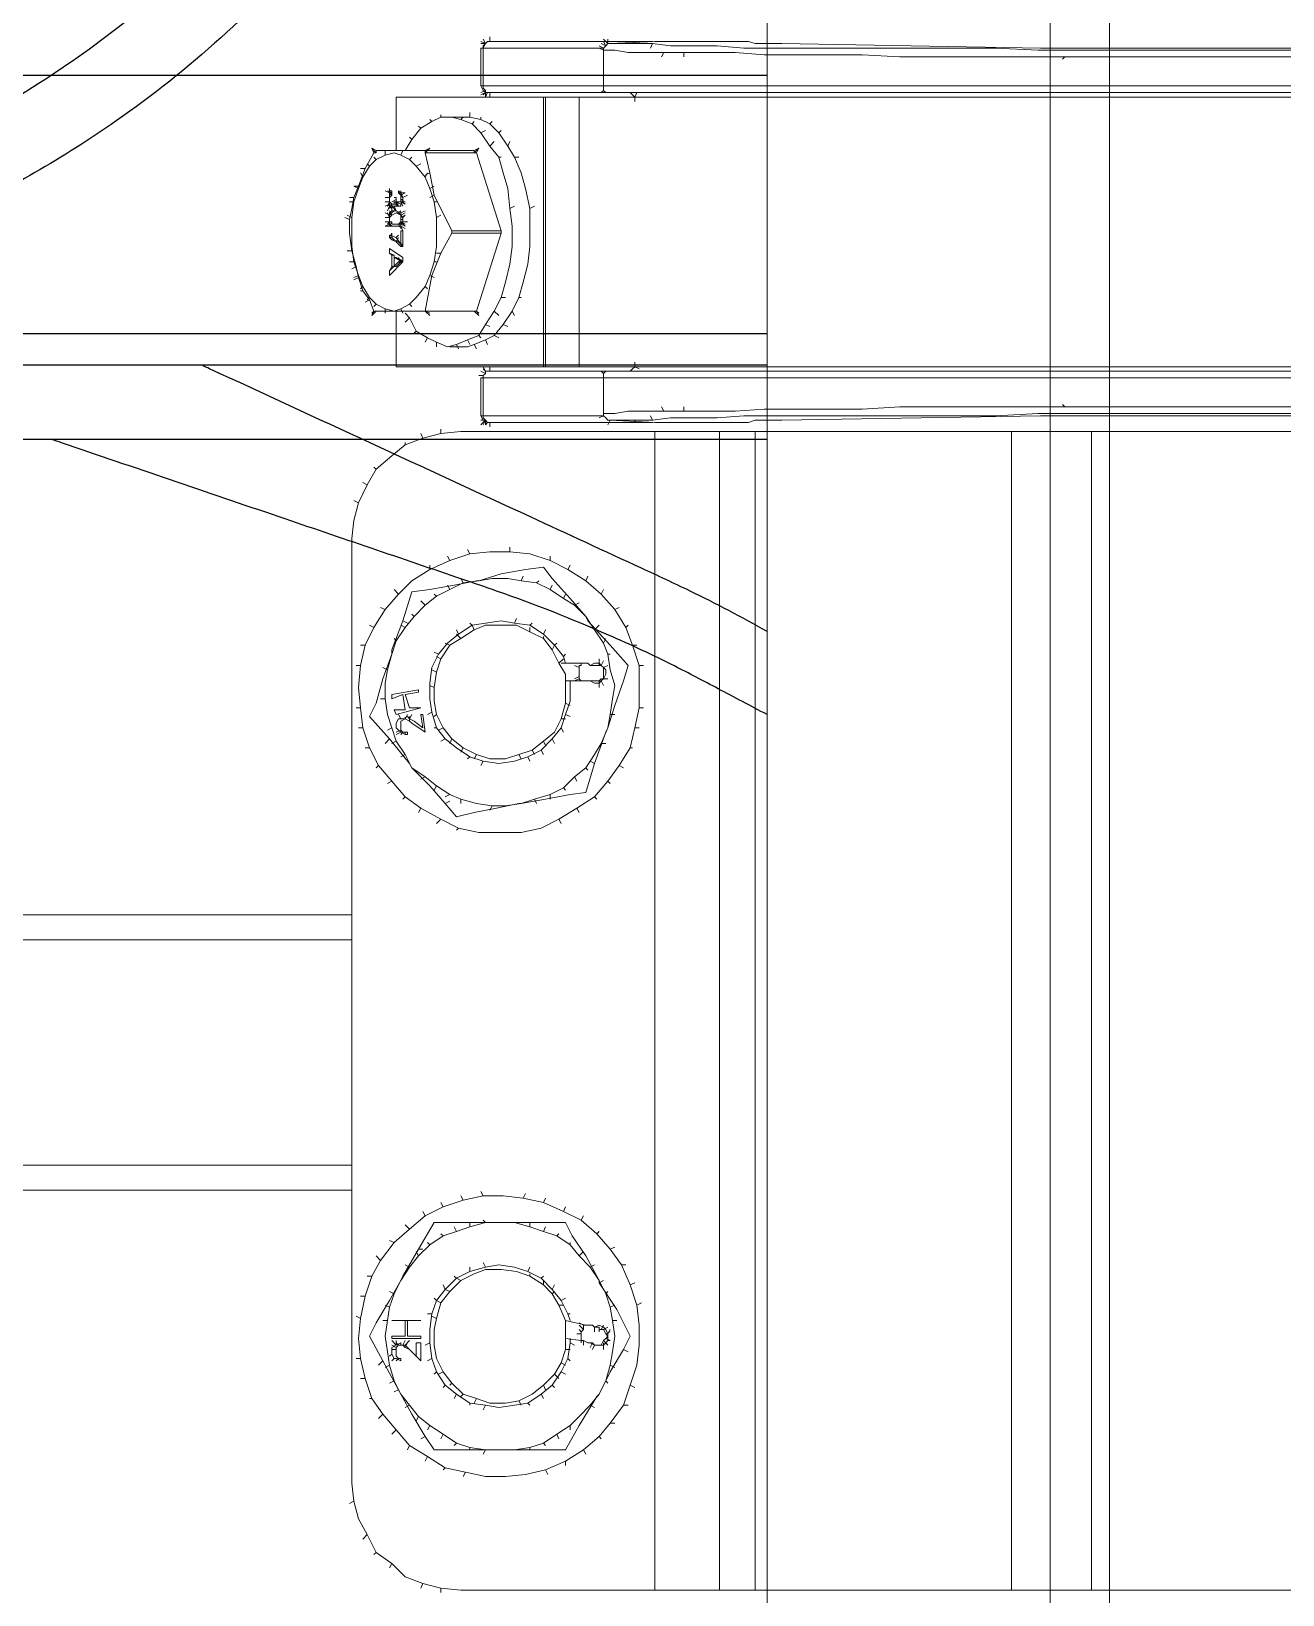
# Model space of a CAD drawing. Header units: feet. Extents: x 0 to 5170, y -254 to 1413.
# Drawn here: x 1844.47 to 1850.08, y 54.49 to 61.5 of the extents above; entities that cross this region are included whole.
import ezdxf
from ezdxf.lldxf.tags import DXFTag

# ---------------------------------------------------------------- set-up
doc = ezdxf.new("R2010")
doc.units = ezdxf.units.FT
doc.header["$MEASUREMENT"] = 0
for name, color, linetype in [('ATI CENTER SUPPORT', 7, 'Continuous'), ('DC FEEEDERS', 1, 'Continuous'), ('PV-AG-DC1', 142, 'DC1')]:
    doc.layers.add(name, color=color, linetype=linetype)
doc.styles.add('NEI-A', font='arial.ttf')
tags = doc.linetypes.add('DC1', pattern='A,0.176989,-0.035266,["DC1",NEI-A,S=0.1,R=0,X=0,Y=-0.05],-0.314734,0.176989', length=0.703978).pattern_tags.tags
tags[6] = DXFTag(74, 10)

msp = doc.modelspace()

# ---------------------------------------------------------------- linework, layer by layer
at = {"layer": 'ATI CENTER SUPPORT', "color": 8, "linetype": 'Continuous', "lineweight": 15}
for p, q in [((1849.03955, 108.06425), (1849.03955, 25.40257)), ((1849.30717, 108.06425), (1849.30717, 25.40257)), ((1847.77006, 68.59497), (1847.77006, 25.40257)), ((1847.25629, 61.45628), (1846.51629, 61.45628)), ((1846.50629, 61.23628), (1846.50629, 61.20628)), ((1846.50629, 61.22628), (1853.69629, 61.22628)), ((1846.01629, 60.96628), (1846.45629, 60.96628)), ((1846.11629, 60.77628), (1846.14629, 60.77628)), ((1846.12629, 60.73628), (1846.12629, 60.78628)), ((1846.12629, 60.68628), (1846.12629, 60.62628)), ((1846.08629, 60.64628), (1846.05629, 60.64628)), ((1846.12629, 60.62628), (1846.05629, 60.62628)), ((1846.08629, 60.63628), (1846.12629, 60.63628)), ((1846.09629, 60.49628), (1846.09629, 60.44628)), ((1846.10629, 60.44628), (1846.08629, 60.44628)), ((1847.03629, 59.77628), (1847.03629, 59.96628)), ((1847.01629, 58.58628), (1847.01629, 58.55628)), ((1845.90629, 57.5367), (1825.49583, 57.53658)), ((1845.90629, 57.42534), (1825.49583, 57.42522)), ((1845.90629, 56.41303), (1825.49583, 56.41291)), ((1845.90629, 56.30167), (1825.49583, 56.30155)), ((1846.08629, 55.56628), (1846.08629, 55.57628))]:
    msp.add_line(p, q, dxfattribs=at)
for points in [[(1846.48629, 61.45628), (1846.50629, 61.44628)], [(1846.49629, 61.46628), (1846.50629, 61.44628)], [(1846.51629, 61.45628), (1846.50629, 61.44628), (1846.49629, 61.42628)], [(1846.52629, 61.45628), (1846.52629, 61.47628)], [(1847.05629, 61.44628), (1847.03629, 61.46628)], [(1847.04629, 61.43628), (1847.03629, 61.45628)], [(1847.05629, 61.46628), (1847.05629, 61.44628)], [(1853.69629, 61.45628), (1852.51629, 61.45628), (1852.49629, 61.44628), (1852.36629, 61.44628), (1851.21629, 61.42628), (1848.99629, 61.42628), (1847.83629, 61.44628), (1847.71629, 61.44628), (1847.68629, 61.45628), (1847.26629, 61.45628), (1847.06629, 61.44628)], [(1847.17629, 61.44628), (1847.17629, 61.45628)], [(1846.50629, 61.44628), (1846.48629, 61.44628)], [(1847.04629, 61.43628), (1847.03629, 61.42628), (1846.48629, 61.42628), (1846.48629, 61.25628)], [(1846.50629, 61.44628), (1846.49629, 61.43628)], [(1846.49629, 61.43628), (1846.49629, 61.24628), (1846.50629, 61.23628)], [(1847.01629, 61.43628), (1847.03629, 61.42628)], [(1847.03629, 61.41628), (1847.01629, 61.42628)], [(1847.02629, 61.44628), (1847.04629, 61.43628)], [(1847.03629, 61.42628), (1847.03629, 61.23628), (1847.04629, 61.22628)], [(1847.03629, 61.41628), (1847.08629, 61.41628), (1847.14629, 61.40628), (1847.62629, 61.40628), (1847.75629, 61.39628), (1848.19629, 61.39628), (1848.36629, 61.38628), (1851.84629, 61.38628), (1852.00629, 61.39628), (1852.45629, 61.39628), (1852.58629, 61.40628), (1853.05629, 61.40628), (1853.12629, 61.41628), (1853.16629, 61.41628)], [(1853.15629, 61.44628), (1852.95629, 61.44628), (1852.87629, 61.43628), (1852.65629, 61.43628), (1852.53629, 61.42628), (1851.40629, 61.42628), (1851.21629, 61.41628), (1848.98629, 61.41628), (1848.79629, 61.42628), (1847.66629, 61.42628), (1847.54629, 61.43628), (1847.33629, 61.43628), (1847.25629, 61.44628), (1847.05629, 61.44628), (1847.04629, 61.43628)], [(1847.25629, 61.44628), (1847.24629, 61.42628)], [(1847.29629, 61.38628), (1847.30629, 61.40628)], [(1847.39629, 61.40628), (1847.39629, 61.38628)], [(1849.10629, 61.38628), (1849.09629, 61.37628)], [(1853.71629, 61.25628), (1846.48629, 61.25628), (1846.49629, 61.23628), (1846.50629, 61.22628)], [(1854.09629, 61.20628), (1846.10629, 61.20628), (1846.10629, 60.96628)], [(1846.48629, 61.22628), (1846.50629, 61.23628)], [(1846.50629, 61.22628), (1846.48629, 61.21628)], [(1846.50629, 61.22628), (1846.49629, 61.21628)], [(1846.51629, 61.22628), (1846.50629, 61.20628)], [(1846.52629, 61.22628), (1846.52629, 61.20628)], [(1846.76629, 61.20628), (1846.76629, 59.99628)], [(1846.77629, 59.99628), (1846.77629, 61.20628)], [(1846.92629, 61.20628), (1846.92629, 59.99628)], [(1847.03629, 61.23628), (1847.02629, 61.22628)], [(1847.15629, 61.22628), (1847.16629, 61.21628), (1847.17629, 61.20628), (1847.17629, 61.18628)], [(1847.17629, 61.20628), (1847.18629, 61.22628)], [(1846.35629, 61.11628), (1846.39629, 61.10628), (1846.44629, 61.08628), (1846.48629, 61.04628), (1846.52629, 60.98628), (1846.56629, 60.93628), (1846.58629, 60.86628), (1846.60629, 60.79628), (1846.61629, 60.70628), (1846.62629, 60.62628), (1846.62629, 60.53628), (1846.61629, 60.45628), (1846.59629, 60.37628), (1846.57629, 60.30628), (1846.54629, 60.24628), (1846.50629, 60.18628), (1846.47629, 60.13628), (1846.42629, 60.11628), (1846.37629, 60.09628), (1846.33629, 60.08628), (1846.28629, 60.10628), (1846.24629, 60.12628), (1846.19629, 60.15628), (1846.16629, 60.21628), (1846.14629, 60.23628)], [(1846.14629, 60.96628), (1846.17629, 61.01628), (1846.21629, 61.06628), (1846.26629, 61.09628), (1846.30629, 61.11628), (1846.43629, 61.11628)], [(1846.26629, 61.09628), (1846.25629, 61.10628)], [(1846.30629, 61.12628), (1846.30629, 61.11628)], [(1846.43629, 61.11628), (1846.48629, 61.10628), (1846.52629, 61.08628), (1846.56629, 61.04628), (1846.60629, 60.98628), (1846.63629, 60.93628), (1846.66629, 60.86628), (1846.68629, 60.79628), (1846.70629, 60.70628), (1846.70629, 60.53628), (1846.69629, 60.45628), (1846.67629, 60.37628), (1846.65629, 60.30628), (1846.62629, 60.24628), (1846.58629, 60.18628), (1846.54629, 60.13628), (1846.50629, 60.11628), (1846.45629, 60.09628), (1846.42629, 60.08628), (1846.34629, 60.08628)], [(1846.40629, 61.11628), (1846.39629, 61.10628)], [(1846.43629, 61.11628), (1846.43629, 61.13628)], [(1846.48629, 61.10628), (1846.48629, 61.11628)], [(1846.21629, 61.06628), (1846.20629, 61.07628)], [(1846.44629, 61.08628), (1846.45629, 61.09628)], [(1846.50629, 61.05628), (1846.48629, 61.04628)], [(1846.53629, 61.09628), (1846.52629, 61.08628)], [(1846.56629, 61.04628), (1846.57629, 61.05628)], [(1846.46629, 60.24628), (1846.00629, 60.24628), (1845.98629, 60.29628), (1845.95629, 60.33628), (1845.93629, 60.39628), (1845.92629, 60.44628), (1845.90629, 60.51628), (1845.89629, 60.59628), (1845.89629, 60.65628), (1845.90629, 60.70628), (1845.91629, 60.75628), (1845.93629, 60.80628), (1845.96629, 60.88628), (1846.00629, 60.95628), (1846.01629, 60.95628), (1846.01629, 60.96628)], [(1845.99629, 60.97628), (1846.00629, 60.95628)], [(1845.99629, 60.97628), (1846.01629, 60.95628)], [(1845.99629, 60.97628), (1846.01629, 60.96628)], [(1846.05629, 60.94628), (1846.05629, 60.96628)], [(1846.13629, 60.96628), (1846.12629, 60.94628)], [(1846.17629, 61.01628), (1846.16629, 61.02628)], [(1846.25629, 60.97628), (1846.23629, 60.96628)], [(1846.23629, 60.95628), (1846.25629, 60.97628)], [(1846.23629, 60.96628), (1846.23629, 60.95628), (1846.25629, 60.86628), (1846.27629, 60.76628), (1846.35629, 60.60628), (1846.57629, 60.60628), (1846.57629, 60.59628), (1846.35629, 60.59628), (1846.35629, 60.60628)], [(1846.47629, 60.97628), (1846.45629, 60.95628)], [(1846.47629, 60.97628), (1846.45629, 60.96628)], [(1846.45629, 60.95628), (1846.45629, 60.96628)], [(1846.46629, 60.95628), (1846.47629, 60.97628)], [(1846.52629, 60.98628), (1846.54629, 61.00628)], [(1846.60629, 60.98628), (1846.61629, 61.00628)], [(1845.98629, 60.89628), (1845.97629, 60.90628)], [(1846.00629, 60.93628), (1846.01629, 60.92628)], [(1846.16629, 60.92628), (1846.17629, 60.93628)], [(1846.19629, 60.89628), (1846.21629, 60.90628)], [(1846.23629, 60.95628), (1846.46629, 60.95628)], [(1846.57629, 60.60628), (1846.46629, 60.95628)], [(1846.57629, 60.93628), (1846.56629, 60.93628)], [(1846.65629, 60.93628), (1846.63629, 60.93628)], [(1845.96629, 60.88628), (1845.94629, 60.88628)], [(1845.95629, 60.84628), (1845.94629, 60.86628)], [(1846.24629, 60.86628), (1846.23629, 60.84628)], [(1846.23629, 60.85628), (1846.25629, 60.86628)], [(1845.91629, 60.75628), (1845.89629, 60.75628)], [(1845.91629, 60.80628), (1845.93629, 60.79628)], [(1845.91629, 60.80628), (1845.93629, 60.80628)], [(1846.07629, 60.77628), (1846.05629, 60.78628)], [(1846.05629, 60.75628), (1846.07629, 60.75628)], [(1846.08629, 60.77628), (1846.06629, 60.78628)], [(1846.07629, 60.79628), (1846.07629, 60.71628), (1846.08629, 60.70628)], [(1846.08629, 60.78628), (1846.08629, 60.76628), (1846.07629, 60.75628)], [(1846.07629, 60.78628), (1846.08629, 60.78628)], [(1846.07629, 60.78628), (1846.08629, 60.76628)], [(1846.07629, 60.76628), (1846.08629, 60.77628)], [(1846.10629, 60.75628), (1846.09629, 60.75628)], [(1846.10629, 60.71628), (1846.10629, 60.75628)], [(1846.12629, 60.77628), (1846.11629, 60.78628), (1846.11629, 60.77628)], [(1846.12629, 60.76628), (1846.11629, 60.77628)], [(1846.14629, 60.77628), (1846.12629, 60.76628)], [(1846.12629, 60.77628), (1846.13629, 60.75628), (1846.12629, 60.76628)], [(1846.13629, 60.75628), (1846.15629, 60.76628)], [(1846.13629, 60.73628), (1846.13629, 60.75628)], [(1846.27629, 60.80628), (1846.25629, 60.79628)], [(1846.27629, 60.76628), (1846.25629, 60.75628)], [(1845.91629, 60.73628), (1845.89629, 60.73628)], [(1846.07629, 60.73628), (1846.05629, 60.73628)], [(1846.07629, 60.72628), (1846.05629, 60.71628)], [(1846.07629, 60.67628), (1846.05629, 60.68628)], [(1846.06629, 60.71628), (1846.07629, 60.73628)], [(1846.08629, 60.72628), (1846.06629, 60.71628)], [(1846.07629, 60.71628), (1846.06629, 60.69628)], [(1846.07629, 60.66628), (1846.06629, 60.68628)], [(1846.07629, 60.73628), (1846.08629, 60.72628), (1846.10629, 60.72628)], [(1846.08629, 60.72628), (1846.07629, 60.70628)], [(1846.07629, 60.69628), (1846.08629, 60.67628)], [(1846.07629, 60.68628), (1846.08629, 60.69628), (1846.10629, 60.69628)], [(1846.07629, 60.68628), (1846.08629, 60.68628), (1846.09629, 60.69628)], [(1846.08629, 60.67628), (1846.07629, 60.68628)], [(1846.07629, 60.67628), (1846.08629, 60.68628)], [(1846.07629, 60.62628), (1846.07629, 60.68628)], [(1846.12629, 60.67628), (1846.10629, 60.68628), (1846.08629, 60.67628), (1846.07629, 60.66628)], [(1846.08629, 60.73628), (1846.10629, 60.74628)], [(1846.08629, 60.69628), (1846.08629, 60.72628)], [(1846.08629, 60.71628), (1846.10629, 60.69628)], [(1846.08629, 60.71628), (1846.12629, 60.71628)], [(1846.09629, 60.70628), (1846.08629, 60.71628)], [(1846.09629, 60.73628), (1846.11629, 60.72628)], [(1846.13629, 60.73628), (1846.09629, 60.73628), (1846.09629, 60.72628)], [(1846.10629, 60.69628), (1846.09629, 60.71628)], [(1846.11629, 60.71628), (1846.10629, 60.73628)], [(1846.12629, 60.72628), (1846.10629, 60.73628)], [(1846.10629, 60.72628), (1846.11629, 60.71628)], [(1846.10629, 60.69628), (1846.12629, 60.68628)], [(1846.12629, 60.67628), (1846.11629, 60.68628), (1846.10629, 60.68628)], [(1846.12629, 60.69628), (1846.11629, 60.68628)], [(1846.12629, 60.74628), (1846.14629, 60.73628)], [(1846.13629, 60.74628), (1846.12629, 60.74628)], [(1846.13629, 60.71628), (1846.12629, 60.73628)], [(1846.12629, 60.73628), (1846.14629, 60.72628)], [(1846.13629, 60.73628), (1846.12629, 60.72628), (1846.12629, 60.71628)], [(1846.12629, 60.68628), (1846.14629, 60.69628)], [(1846.14629, 60.68628), (1846.12629, 60.67628)], [(1846.13629, 60.73628), (1846.14629, 60.72628)], [(1846.27629, 60.73628), (1846.28629, 60.73628)], [(1846.61629, 60.70628), (1846.63629, 60.71628)], [(1846.70629, 60.70628), (1846.72629, 60.71628)], [(1845.89629, 60.65628), (1845.87629, 60.66628)], [(1845.88629, 60.67628), (1845.90629, 60.66628)], [(1846.07629, 60.66628), (1846.05629, 60.66628)], [(1846.05629, 60.62628), (1846.07629, 60.63628)], [(1846.07629, 60.64628), (1846.06629, 60.63628)], [(1846.07629, 60.62628), (1846.08629, 60.64628)], [(1846.07629, 60.63628), (1846.08629, 60.62628)], [(1846.08629, 60.64628), (1846.08629, 60.63628)], [(1846.11629, 60.63628), (1846.12629, 60.64628)], [(1846.11629, 60.63628), (1846.12629, 60.61628)], [(1846.14629, 60.67628), (1846.12629, 60.66628)], [(1846.12629, 60.67628), (1846.13629, 60.66628)], [(1846.12629, 60.65628), (1846.13629, 60.65628)], [(1846.14629, 60.63628), (1846.12629, 60.64628)], [(1846.12629, 60.64628), (1846.14629, 60.62628)], [(1846.13629, 60.64628), (1846.12629, 60.63628)], [(1846.12629, 60.64628), (1846.15629, 60.64628)], [(1846.12629, 60.63628), (1846.14629, 60.62628)], [(1846.14629, 60.61628), (1846.12629, 60.62628)], [(1846.13629, 60.60628), (1846.12629, 60.62628)], [(1846.13629, 60.66628), (1846.14629, 60.67628)], [(1846.13629, 60.64628), (1846.13629, 60.66628)], [(1846.28629, 60.66628), (1846.30629, 60.67628)], [(1846.07629, 60.57628), (1846.07629, 60.58628), (1846.10629, 60.57628), (1846.12629, 60.54628), (1846.12629, 60.60628), (1846.13629, 60.60628), (1846.13629, 60.53628)], [(1846.07629, 60.57628), (1846.08629, 60.59628)], [(1846.08629, 60.56628), (1846.10629, 60.55628), (1846.12629, 60.53628), (1846.13629, 60.53628), (1846.11629, 60.55628), (1846.09629, 60.56628), (1846.08629, 60.57628), (1846.07629, 60.57628), (1846.08629, 60.56628), (1846.09629, 60.56628)], [(1846.08629, 60.57628), (1846.08629, 60.59628)], [(1846.11629, 60.58628), (1846.10629, 60.57628)], [(1846.10629, 60.55628), (1846.11629, 60.57628)], [(1846.12629, 60.54628), (1846.13629, 60.54628)], [(1846.35629, 60.59628), (1846.30629, 60.50628), (1846.26629, 60.40628), (1846.23629, 60.24628)], [(1846.46629, 60.24628), (1846.57629, 60.59628)], [(1845.88629, 60.51628), (1845.90629, 60.51628)], [(1846.09629, 60.49628), (1846.07629, 60.50628)], [(1846.09629, 60.49628), (1846.08629, 60.49628)], [(1846.11629, 60.47628), (1846.09629, 60.48628)], [(1846.13629, 60.46628), (1846.12629, 60.47628), (1846.10629, 60.48628), (1846.09629, 60.48628)], [(1846.12629, 60.46628), (1846.10629, 60.48628)], [(1846.12629, 60.47628), (1846.10629, 60.45628)], [(1846.12629, 60.46628), (1846.11629, 60.48628)], [(1846.12629, 60.47628), (1846.11629, 60.45628)], [(1846.12629, 60.47628), (1846.11629, 60.47628)], [(1846.12629, 60.46628), (1846.12629, 60.47628)], [(1846.28629, 60.50628), (1846.30629, 60.50628)], [(1845.91629, 60.46628), (1845.89629, 60.46628)], [(1845.90629, 60.43628), (1845.92629, 60.44628)], [(1845.91629, 60.39628), (1845.93629, 60.40628)], [(1846.07629, 60.42628), (1846.11629, 60.46628)], [(1846.10629, 60.44628), (1846.12629, 60.46628)], [(1846.13629, 60.46628), (1846.11629, 60.46628)], [(1846.25629, 60.40628), (1846.27629, 60.39628)], [(1846.28629, 60.46628), (1846.27629, 60.46628)], [(1845.93629, 60.39628), (1845.91629, 60.38628)], [(1845.95629, 60.35628), (1845.94629, 60.34628)], [(1845.94629, 60.33628), (1845.95629, 60.33628)], [(1846.24629, 60.34628), (1846.23629, 60.35628)], [(1845.96629, 60.28628), (1845.98629, 60.29628)], [(1845.97629, 60.29628), (1845.98629, 60.30628)], [(1846.00629, 60.26628), (1846.01629, 60.27628)], [(1846.17629, 60.26628), (1846.16629, 60.27628)], [(1846.57629, 60.30628), (1846.59629, 60.30628)], [(1846.65629, 60.30628), (1846.66629, 60.30628)], [(1845.99629, 60.22628), (1846.01629, 60.24628)], [(1845.99629, 60.22628), (1846.00629, 60.24628)], [(1846.00629, 60.24628), (1845.99629, 60.23628)], [(1846.05629, 60.25628), (1846.05629, 60.23628)], [(1846.10629, 60.24628), (1846.10629, 59.99628), (1854.09629, 59.99628)], [(1846.13629, 60.23628), (1846.12629, 60.25628)], [(1846.16629, 60.21628), (1846.14629, 60.19628)], [(1846.25629, 60.23628), (1846.23629, 60.24628)], [(1846.25629, 60.22628), (1846.23629, 60.24628)], [(1846.45629, 60.24628), (1846.47629, 60.22628)], [(1846.46629, 60.24628), (1846.47629, 60.22628)], [(1846.46629, 60.24628), (1846.47629, 60.23628)], [(1846.54629, 60.24628), (1846.56629, 60.22628)], [(1846.63629, 60.22628), (1846.62629, 60.24628)], [(1846.18629, 60.14628), (1846.19629, 60.15628)], [(1846.24629, 60.12628), (1846.23629, 60.10628)], [(1846.47629, 60.13628), (1846.48629, 60.12628)], [(1846.50629, 60.18628), (1846.52629, 60.17628)], [(1846.56629, 60.12628), (1846.54629, 60.13628)], [(1846.58629, 60.18628), (1846.60629, 60.17628)], [(1846.28629, 60.08628), (1846.28629, 60.10628)], [(1846.37629, 60.09628), (1846.38629, 60.07628)], [(1846.43629, 60.09628), (1846.42629, 60.11628)], [(1846.46629, 60.07628), (1846.45629, 60.09628)], [(1846.51629, 60.09628), (1846.50629, 60.11628)], [(1846.50629, 59.97628), (1846.49629, 59.99628)], [(1846.50629, 59.97628), (1846.49629, 59.98628)], [(1846.52629, 59.99628), (1846.52629, 59.97628)], [(1847.17629, 60.01628), (1847.17629, 59.99628), (1847.16629, 59.98628), (1847.15629, 59.97628)], [(1847.19629, 59.98628), (1847.17629, 59.99628)], [(1846.49629, 59.95628), (1846.47629, 59.95628)], [(1846.50629, 59.96628), (1846.48629, 59.97628)], [(1853.71629, 59.94628), (1846.48629, 59.94628), (1846.48629, 59.77628)], [(1846.50629, 59.96628), (1846.49629, 59.95628)], [(1847.25629, 59.74628), (1846.51629, 59.74628), (1846.50629, 59.75628), (1846.49629, 59.76628), (1846.49629, 59.95628)], [(1853.69629, 59.97628), (1846.50629, 59.97628), (1846.50629, 59.96628)], [(1847.02629, 59.97628), (1847.03629, 59.96628)], [(1847.04629, 59.97628), (1847.03629, 59.96628)], [(1847.03629, 59.77628), (1846.48629, 59.77628), (1846.49629, 59.75628)], [(1847.01629, 59.76628), (1847.03629, 59.77628)], [(1847.03629, 59.78628), (1847.08629, 59.78628), (1847.14629, 59.79628), (1847.62629, 59.79628), (1847.75629, 59.80628), (1848.19629, 59.80628), (1848.36629, 59.81628), (1851.84629, 59.81628), (1852.00629, 59.80628), (1852.45629, 59.80628), (1852.58629, 59.79628), (1853.05629, 59.79628), (1853.12629, 59.78628), (1853.16629, 59.78628)], [(1853.16629, 59.77628), (1853.15629, 59.76628), (1853.15629, 59.75628), (1852.95629, 59.75628), (1852.87629, 59.76628), (1852.65629, 59.76628), (1852.53629, 59.77628), (1851.40629, 59.77628), (1851.21629, 59.78628), (1848.98629, 59.78628), (1848.79629, 59.77628), (1847.66629, 59.77628), (1847.54629, 59.76628), (1847.33629, 59.76628), (1847.25629, 59.75628), (1847.05629, 59.75628), (1847.04629, 59.76628), (1847.03629, 59.77628)], [(1847.06629, 59.75628), (1847.26629, 59.74628), (1847.68629, 59.74628), (1847.71629, 59.75628), (1847.83629, 59.75628), (1848.99629, 59.77628), (1851.21629, 59.77628), (1852.36629, 59.75628), (1852.49629, 59.75628), (1852.51629, 59.74628)], [(1847.24629, 59.77628), (1847.25629, 59.75628)], [(1847.30629, 59.79628), (1847.29629, 59.81628)], [(1847.39629, 59.79628), (1847.39629, 59.81628)], [(1849.09629, 59.82628), (1849.10629, 59.81628)], [(1853.81629, 59.70628), (1846.39629, 59.70628), (1846.30629, 59.69628), (1846.22629, 59.67628), (1846.14629, 59.64628), (1846.08629, 59.59628), (1846.01629, 59.53628), (1845.97629, 59.46628), (1845.93629, 59.38628), (1845.91629, 59.30628), (1845.90629, 59.22628), (1845.90629, 54.98628), (1845.91629, 54.90628), (1845.93629, 54.82628), (1845.97629, 54.75628), (1846.01629, 54.67628), (1846.08629, 54.62628), (1846.14629, 54.56628), (1846.22629, 54.53628), (1846.30629, 54.51628), (1846.39629, 54.50628), (1853.81629, 54.50628)], [(1846.30629, 59.69628), (1846.30629, 59.71628)], [(1846.48629, 59.75628), (1846.50629, 59.75628)], [(1846.48629, 59.73628), (1846.50629, 59.75628)], [(1846.50629, 59.75628), (1846.49629, 59.73628)], [(1846.50629, 59.75628), (1846.50629, 59.73628)], [(1846.50629, 59.73628), (1846.51629, 59.74628)], [(1846.52629, 59.74628), (1846.52629, 59.72628)], [(1847.05629, 59.73628), (1847.06629, 59.75628)], [(1847.17629, 59.75628), (1847.17629, 59.74628)], [(1847.26629, 54.50628), (1847.26629, 59.70628)], [(1847.55629, 59.70628), (1847.55629, 54.50628)], [(1847.71629, 54.50628), (1847.71629, 59.70628)], [(1848.86629, 59.70628), (1848.86629, 54.50628)], [(1849.22629, 54.50628), (1849.22629, 59.70628)], [(1846.14629, 59.65628), (1846.14629, 59.64628)], [(1846.22629, 59.67628), (1846.21629, 59.69628)], [(1846.00629, 59.54628), (1846.01629, 59.53628)], [(1845.95629, 59.47628), (1845.97629, 59.46628)], [(1845.91629, 59.39628), (1845.93629, 59.38628)], [(1846.34629, 59.12628), (1846.33629, 59.14628)], [(1846.43629, 59.15628), (1846.42629, 59.17628)], [(1846.61629, 59.16628), (1846.61629, 59.18628)], [(1846.79629, 59.12628), (1846.79629, 59.14628)], [(1846.25629, 59.10628), (1846.25629, 59.08628)], [(1846.87629, 59.08628), (1846.88629, 59.10628)], [(1846.34629, 58.99628), (1846.33629, 59.01628)], [(1846.39629, 59.04628), (1846.40629, 59.02628)], [(1846.67629, 59.05628), (1846.66629, 59.03628)], [(1846.73629, 59.02628), (1846.74629, 59.03628)], [(1846.79629, 58.99628), (1846.80629, 59.01628)], [(1846.96629, 59.05628), (1846.95629, 59.03628)], [(1846.09629, 58.99628), (1846.11629, 58.97628)], [(1846.23629, 58.92628), (1846.21629, 58.94628)], [(1846.28629, 58.96628), (1846.27629, 58.97628)], [(1846.86629, 58.97628), (1846.85629, 58.95628)], [(1846.92629, 58.93628), (1846.90629, 58.92628)], [(1847.02629, 58.97628), (1847.03629, 58.99628)], [(1846.05629, 58.90628), (1846.03629, 58.91628)], [(1846.18629, 58.87628), (1846.17629, 58.88628)], [(1846.64629, 58.86628), (1846.63629, 58.84628)], [(1847.08629, 58.90628), (1847.10629, 58.91628)], [(1845.98629, 58.83628), (1846.00629, 58.82628)], [(1846.12629, 58.83628), (1846.14629, 58.82628)], [(1846.15629, 58.84628), (1846.13629, 58.85628)], [(1846.88629, 58.58628), (1846.88629, 58.49628), (1846.86629, 58.43628), (1846.84629, 58.37628), (1846.80629, 58.32628), (1846.75629, 58.27628), (1846.69629, 58.24628), (1846.63629, 58.22628), (1846.56629, 58.21628), (1846.49629, 58.22628), (1846.43629, 58.24628), (1846.37629, 58.28628), (1846.32629, 58.32628), (1846.28629, 58.37628), (1846.26629, 58.44628), (1846.25629, 58.50628), (1846.25629, 58.57628), (1846.26629, 58.64628), (1846.29629, 58.70628), (1846.33629, 58.75628), (1846.38629, 58.79628), (1846.44629, 58.83628), (1846.50629, 58.84628), (1846.57629, 58.85628), (1846.63629, 58.84628), (1846.70629, 58.83628), (1846.76629, 58.79628), (1846.81629, 58.74628), (1846.85629, 58.69628), (1846.86629, 58.66628)], [(1846.38629, 58.79628), (1846.37629, 58.81628)], [(1846.37629, 58.79628), (1846.39629, 58.77628)], [(1846.43629, 58.84628), (1846.44629, 58.83628)], [(1846.45629, 58.81628), (1846.44629, 58.83628)], [(1846.71629, 58.84628), (1846.70629, 58.83628)], [(1846.70629, 58.80628), (1846.70629, 58.82628)], [(1846.76629, 58.79628), (1846.77629, 58.81628)], [(1847.01629, 58.83628), (1846.99629, 58.81628)], [(1847.13629, 58.82628), (1847.14629, 58.83628)], [(1845.94629, 58.74628), (1845.96629, 58.74628)], [(1846.09629, 58.77628), (1846.10629, 58.76628)], [(1846.34629, 58.74628), (1846.32629, 58.75628)], [(1846.76629, 58.78628), (1846.76629, 58.77628)], [(1846.80629, 58.72628), (1846.81629, 58.74628)], [(1846.82629, 58.75628), (1846.81629, 58.74628)], [(1847.04629, 58.77628), (1847.03629, 58.75628)], [(1847.18629, 58.74628), (1847.16629, 58.74628)], [(1845.94629, 58.65628), (1845.92629, 58.65628)], [(1846.27629, 58.71628), (1846.29629, 58.70628)], [(1846.28629, 58.69628), (1846.30629, 58.68628)], [(1846.85629, 58.68628), (1846.83629, 58.66628)], [(1847.03629, 58.59628), (1847.03629, 58.64628), (1847.02629, 58.65628), (1846.97629, 58.65628), (1846.96629, 58.66628), (1846.84629, 58.66628)], [(1846.85629, 58.69628), (1846.86629, 58.70628)], [(1846.90629, 58.65628), (1846.92629, 58.64628)], [(1846.93629, 58.66628), (1846.93629, 58.65628), (1846.92629, 58.65628), (1846.92629, 58.59628), (1846.93629, 58.58628)], [(1847.01629, 58.66628), (1846.99629, 58.66628), (1846.97629, 58.65628)], [(1847.01629, 58.65628), (1847.01629, 58.68628)], [(1847.01629, 58.66628), (1847.02629, 58.65628)], [(1847.03629, 58.67628), (1847.02629, 58.65628)], [(1847.05629, 58.65628), (1847.03629, 58.64628)], [(1847.05629, 58.70628), (1847.06629, 58.70628)], [(1847.19629, 58.65628), (1847.21629, 58.65628)], [(1846.06629, 58.63628), (1846.04629, 58.64628)], [(1846.28629, 58.62628), (1846.26629, 58.63628)], [(1846.86629, 58.58628), (1847.01629, 58.58628)], [(1846.92629, 58.60628), (1846.90629, 58.59628)], [(1846.90629, 58.58628), (1846.92629, 58.59628)], [(1846.97629, 58.58628), (1846.99629, 58.57628), (1847.01629, 58.57628), (1847.02629, 58.58628), (1847.03629, 58.59628), (1847.04629, 58.61628), (1847.04629, 58.63628), (1847.03629, 58.64628)], [(1847.01629, 58.58628), (1847.02629, 58.59628), (1847.05629, 58.59628)], [(1847.03629, 58.56628), (1847.02629, 58.58628)], [(1846.25629, 58.56628), (1846.27629, 58.55628)], [(1845.94629, 58.46628), (1845.92629, 58.46628)], [(1846.05629, 58.50628), (1846.03629, 58.50628)], [(1846.26629, 58.44628), (1846.24629, 58.43628)], [(1846.86629, 58.48628), (1846.88629, 58.47628)], [(1847.19629, 58.46628), (1847.21629, 58.46628)], [(1845.93629, 58.37628), (1845.95629, 58.37628)], [(1846.08629, 58.37628), (1846.06629, 58.36628)], [(1846.11629, 58.43628), (1846.12629, 58.41628)], [(1846.15629, 58.43628), (1846.14629, 58.41628)], [(1846.16629, 58.41628), (1846.17629, 58.43628)], [(1846.16629, 58.42628), (1846.16629, 58.40628)], [(1846.28629, 58.43628), (1846.27629, 58.42628)], [(1846.27629, 58.37628), (1846.28629, 58.37628)], [(1846.31629, 58.37628), (1846.29629, 58.36628)], [(1846.86629, 58.41628), (1846.84629, 58.41628)], [(1846.85629, 58.35628), (1846.84629, 58.37628)], [(1846.86629, 58.43628), (1846.88629, 58.42628)], [(1847.08629, 58.43628), (1847.06629, 58.43628)], [(1847.17629, 58.37628), (1847.19629, 58.37628)], [(1846.07629, 58.32628), (1846.05629, 58.30628)], [(1846.10629, 58.31628), (1846.08629, 58.30628)], [(1846.10629, 58.35628), (1846.12629, 58.36628)], [(1846.12629, 58.35628), (1846.10629, 58.34628)], [(1846.13629, 58.35628), (1846.12629, 58.34628)], [(1846.14629, 58.34628), (1846.14629, 58.35628)], [(1846.30629, 58.31628), (1846.32629, 58.32628)], [(1846.34629, 58.30628), (1846.35629, 58.32628)], [(1846.77629, 58.29628), (1846.76629, 58.31628)], [(1846.81629, 58.30628), (1846.80629, 58.32628)], [(1847.02629, 58.30628), (1847.04629, 58.30628)], [(1845.98629, 58.28628), (1845.96629, 58.28628)], [(1846.12629, 58.24628), (1846.14629, 58.25628)], [(1846.40629, 58.28628), (1846.39629, 58.26628)], [(1846.43629, 58.24628), (1846.42629, 58.23628)], [(1846.45629, 58.23628), (1846.46629, 58.25628)], [(1846.66629, 58.23628), (1846.65629, 58.25628)], [(1846.69629, 58.24628), (1846.70629, 58.22628)], [(1846.71629, 58.27628), (1846.72629, 58.25628)], [(1846.75629, 58.27628), (1846.76629, 58.25628)], [(1847.16629, 58.28628), (1847.15629, 58.28628)], [(1846.01629, 58.19628), (1846.02629, 58.20628)], [(1846.21629, 58.14628), (1846.23629, 58.15628)], [(1846.49629, 58.22628), (1846.48629, 58.20628)], [(1846.90629, 58.15628), (1846.91629, 58.13628)], [(1846.96629, 58.18628), (1846.95629, 58.19628)], [(1846.97629, 58.22628), (1846.99629, 58.21628)], [(1847.10629, 58.20628), (1847.12629, 58.19628)], [(1846.08629, 58.13628), (1846.06629, 58.12628)], [(1846.28629, 58.11628), (1846.27629, 58.09628)], [(1846.85629, 58.10628), (1846.86629, 58.09628)], [(1847.05629, 58.13628), (1847.06629, 58.12628)], [(1846.14629, 58.06628), (1846.13629, 58.05628)], [(1846.20629, 57.99628), (1846.21629, 58.01628)], [(1846.32629, 58.06628), (1846.34629, 58.07628)], [(1846.34629, 58.04628), (1846.32629, 58.03628)], [(1846.39629, 58.05628), (1846.39629, 58.03628)], [(1846.52629, 58.00628), (1846.53629, 58.02628)], [(1846.73629, 58.03628), (1846.72629, 58.05628)], [(1846.79629, 58.07628), (1846.79629, 58.05628)], [(1846.91629, 58.01628), (1846.92629, 57.99628)], [(1846.99629, 58.06628), (1847.00629, 58.05628)], [(1846.28629, 57.94628), (1846.30629, 57.96628)], [(1846.83629, 57.96628), (1846.84629, 57.94628)], [(1846.37629, 57.91628), (1846.38629, 57.92628)], [(1846.39629, 56.27628), (1846.40629, 56.25628)], [(1846.48629, 56.29628), (1846.49629, 56.27628)], [(1846.67629, 56.26628), (1846.68629, 56.28628)], [(1846.77629, 56.26628), (1846.76629, 56.24628)], [(1846.22629, 56.20628), (1846.23629, 56.18628)], [(1846.30629, 56.24628), (1846.31629, 56.22628)], [(1846.85629, 56.20628), (1846.86629, 56.22628)], [(1846.50629, 55.13628), (1846.43629, 55.14628), (1846.37629, 55.16628), (1846.31629, 55.20628), (1846.25629, 55.24628), (1846.20629, 55.28628), (1846.16629, 55.33628), (1846.12629, 55.38628), (1846.09629, 55.44628), (1846.07629, 55.51628), (1846.06629, 55.57628), (1846.05629, 55.64628), (1846.06629, 55.71628), (1846.07629, 55.77628), (1846.09629, 55.83628), (1846.12629, 55.89628), (1846.16629, 55.95628), (1846.20629, 56.00628), (1846.25629, 56.05628), (1846.31629, 56.09628), (1846.37629, 56.11628), (1846.43629, 56.13628), (1846.50629, 56.15628)], [(1846.16629, 56.12628), (1846.14629, 56.14628)], [(1846.37629, 56.11628), (1846.36629, 56.13628)], [(1846.43629, 56.15628), (1846.43629, 56.13628)], [(1846.50629, 56.15628), (1846.49629, 56.16628)], [(1846.63629, 56.15628), (1846.70629, 56.13628), (1846.76629, 56.11628), (1846.82629, 56.09628), (1846.88629, 56.05628), (1846.92629, 56.00628), (1846.97629, 55.95628), (1847.01629, 55.89628), (1847.04629, 55.83628), (1847.06629, 55.77628), (1847.07629, 55.71628), (1847.08629, 55.64628), (1847.07629, 55.57628), (1847.06629, 55.51628), (1847.04629, 55.44628), (1847.01629, 55.38628), (1846.97629, 55.33628), (1846.92629, 55.28628), (1846.88629, 55.24628), (1846.82629, 55.20628), (1846.76629, 55.16628), (1846.70629, 55.14628), (1846.63629, 55.13628)], [(1846.70629, 56.15628), (1846.70629, 56.13628)], [(1846.77629, 56.13628), (1846.76629, 56.11628)], [(1846.94629, 56.18628), (1846.93629, 56.16628)], [(1846.07629, 56.07628), (1846.09629, 56.06628)], [(1846.25629, 56.05628), (1846.24629, 56.06628)], [(1846.30629, 56.10628), (1846.31629, 56.09628)], [(1846.83629, 56.10628), (1846.82629, 56.09628)], [(1846.88629, 56.05628), (1846.88629, 56.06628)], [(1847.00629, 56.10628), (1847.01629, 56.11628)], [(1846.03629, 55.98628), (1846.01629, 56.00628)], [(1846.20629, 56.00628), (1846.19629, 56.02628)], [(1846.20629, 56.03628), (1846.22629, 56.03628)], [(1846.94629, 56.02628), (1846.92629, 56.00628)], [(1847.06629, 56.03628), (1847.08629, 56.04628)], [(1845.97629, 55.91628), (1845.99629, 55.91628)], [(1846.14629, 55.96628), (1846.16629, 55.95628)], [(1846.88629, 55.63628), (1846.88629, 55.61628), (1846.87629, 55.54628), (1846.84629, 55.48628), (1846.80629, 55.42628), (1846.75629, 55.38628), (1846.69629, 55.34628), (1846.63629, 55.33628), (1846.56629, 55.32628), (1846.50629, 55.33628), (1846.43629, 55.34628), (1846.37629, 55.38628), (1846.32629, 55.42628), (1846.28629, 55.48628), (1846.26629, 55.54628), (1846.25629, 55.61628), (1846.25629, 55.67628), (1846.26629, 55.74628), (1846.28629, 55.80628), (1846.32629, 55.85628), (1846.37629, 55.90628), (1846.43629, 55.93628), (1846.50629, 55.95628), (1846.56629, 55.96628), (1846.63629, 55.95628), (1846.69629, 55.93628), (1846.75629, 55.90628), (1846.80629, 55.85628), (1846.84629, 55.80628), (1846.87629, 55.74628), (1846.88629, 55.71628)], [(1846.37629, 55.90628), (1846.36629, 55.91628)], [(1846.43629, 55.93628), (1846.43629, 55.95628)], [(1846.50629, 55.95628), (1846.49629, 55.97628)], [(1846.69629, 55.93628), (1846.70629, 55.95628)], [(1846.70629, 55.91628), (1846.70629, 55.92628)], [(1846.75629, 55.90628), (1846.76629, 55.91628)], [(1846.99629, 55.96628), (1846.97629, 55.95628)], [(1847.13629, 55.96628), (1847.11629, 55.96628)], [(1846.09629, 55.83628), (1846.07629, 55.84628)], [(1846.32629, 55.85628), (1846.31629, 55.87628)], [(1846.34629, 55.84628), (1846.32629, 55.85628)], [(1846.37629, 55.90628), (1846.39629, 55.89628)], [(1846.76629, 55.89628), (1846.76629, 55.87628)], [(1846.80629, 55.85628), (1846.81629, 55.87628)], [(1846.80629, 55.83628), (1846.81629, 55.84628)], [(1847.01629, 55.88628), (1847.03629, 55.89628)], [(1847.04629, 55.83628), (1847.05629, 55.84628)], [(1847.17629, 55.88628), (1847.15629, 55.87628)], [(1845.96629, 55.82628), (1845.94629, 55.82628)], [(1846.07629, 55.77628), (1846.05629, 55.78628)], [(1846.28629, 55.80628), (1846.27629, 55.81628)], [(1846.28629, 55.80628), (1846.30629, 55.79628)], [(1846.83629, 55.78628), (1846.85629, 55.78628)], [(1846.84629, 55.80628), (1846.86629, 55.81628)], [(1847.06629, 55.77628), (1847.08629, 55.78628)], [(1847.20629, 55.79628), (1847.18629, 55.78628)], [(1845.92629, 55.73628), (1845.94629, 55.72628)], [(1846.04629, 55.71628), (1846.06629, 55.71628)], [(1846.15629, 55.71628), (1846.15629, 55.64628), (1846.21629, 55.64628), (1846.21629, 55.63628), (1846.08629, 55.63628), (1846.08629, 55.64628), (1846.14629, 55.64628), (1846.14629, 55.71628)], [(1846.08629, 55.71628), (1846.21629, 55.71628)], [(1846.24629, 55.74628), (1846.26629, 55.74628)], [(1846.26629, 55.73628), (1846.28629, 55.72628)], [(1846.95629, 55.69628), (1846.86629, 55.71628)], [(1846.88629, 55.74628), (1846.87629, 55.74628)], [(1846.94629, 55.69628), (1846.92629, 55.70628)], [(1847.09629, 55.71628), (1847.07629, 55.71628)], [(1846.86629, 55.63628), (1846.93629, 55.62628), (1846.94629, 55.62628), (1846.96629, 55.61628), (1846.98629, 55.61628)], [(1846.91629, 55.65628), (1846.93629, 55.65628)], [(1846.92629, 55.69628), (1846.94629, 55.67628)], [(1846.93629, 55.66628), (1846.92629, 55.67628)], [(1846.98629, 55.69628), (1846.94629, 55.69628), (1846.94629, 55.67628), (1846.93629, 55.66628), (1846.93629, 55.61628)], [(1846.97629, 55.61628), (1846.99629, 55.60628), (1847.03629, 55.60628), (1847.04629, 55.61628), (1847.05629, 55.62628), (1847.05629, 55.65628), (1847.04629, 55.67628), (1847.03629, 55.68628), (1847.01629, 55.69628), (1846.99629, 55.68628)], [(1847.01629, 55.68628), (1846.99629, 55.68628), (1846.98629, 55.69628)], [(1846.99629, 55.68628), (1846.99629, 55.66628)], [(1847.01629, 55.66628), (1847.01629, 55.68628)], [(1847.02629, 55.60628), (1847.03629, 55.62628), (1847.04629, 55.63628), (1847.05629, 55.64628), (1847.04629, 55.65628), (1847.03629, 55.67628), (1847.01629, 55.67628)], [(1847.02629, 55.67628), (1847.03629, 55.69628)], [(1847.03629, 55.67628), (1847.05629, 55.68628)], [(1847.06629, 55.66628), (1847.04629, 55.65628)], [(1847.06629, 55.62628), (1847.04629, 55.63628)], [(1847.06629, 55.67628), (1847.05629, 55.65628)], [(1846.07629, 55.55628), (1846.08629, 55.56628)], [(1846.08629, 55.62628), (1846.10629, 55.60628)], [(1846.14629, 55.60628), (1846.11629, 55.60628), (1846.10629, 55.59628), (1846.10629, 55.55628), (1846.11629, 55.54628), (1846.12629, 55.54628), (1846.12629, 55.53628), (1846.10629, 55.54628), (1846.09629, 55.54628), (1846.08629, 55.56628), (1846.08629, 55.59628), (1846.10629, 55.60628), (1846.12629, 55.61628), (1846.12629, 55.60628)], [(1846.10629, 55.59628), (1846.08629, 55.60628)], [(1846.08629, 55.58628), (1846.10629, 55.58628)], [(1846.10629, 55.62628), (1846.10629, 55.60628)], [(1846.11629, 55.60628), (1846.10629, 55.61628)], [(1846.13629, 55.60628), (1846.14629, 55.62628)], [(1846.14629, 55.60628), (1846.16629, 55.58628), (1846.14629, 55.59628), (1846.13629, 55.60628)], [(1846.14629, 55.60628), (1846.16629, 55.62628)], [(1846.15629, 55.61628), (1846.14629, 55.59628)], [(1846.23629, 55.60628), (1846.25629, 55.61628)], [(1846.86629, 55.58628), (1846.88629, 55.58628)], [(1846.90629, 55.60628), (1846.88629, 55.61628)], [(1846.94629, 55.60628), (1846.94629, 55.62628)], [(1846.98629, 55.61628), (1846.97629, 55.59628)], [(1846.98629, 55.61628), (1846.99629, 55.60628)], [(1846.98629, 55.58628), (1846.99629, 55.60628)], [(1847.05629, 55.60628), (1847.03629, 55.62628)], [(1847.03629, 55.58628), (1847.03629, 55.61628)], [(1847.04629, 55.61628), (1847.05629, 55.60628)], [(1847.05629, 55.62628), (1847.06629, 55.62628)], [(1847.14629, 55.57628), (1847.12629, 55.58628)], [(1845.94629, 55.54628), (1845.92629, 55.54628)], [(1846.04629, 55.53628), (1846.02629, 55.51628)], [(1846.05629, 55.50628), (1846.07629, 55.51628)], [(1846.08629, 55.53628), (1846.09629, 55.54628)], [(1846.11629, 55.54628), (1846.10629, 55.53628)], [(1846.26629, 55.54628), (1846.24629, 55.53628)], [(1846.84629, 55.52628), (1846.86629, 55.51628)], [(1846.87629, 55.54628), (1846.88629, 55.53628)], [(1847.06629, 55.51628), (1847.08629, 55.50628)], [(1845.96629, 55.45628), (1845.94629, 55.45628)], [(1846.07629, 55.43628), (1846.09629, 55.44628)], [(1846.28629, 55.48628), (1846.27629, 55.47628)], [(1846.29629, 55.47628), (1846.31629, 55.48628)], [(1846.32629, 55.42628), (1846.31629, 55.41628)], [(1846.35629, 55.43628), (1846.34629, 55.42628)], [(1846.76629, 55.42628), (1846.77629, 55.40628)], [(1846.80629, 55.42628), (1846.81629, 55.41628)], [(1846.81629, 55.47628), (1846.83629, 55.45628)], [(1846.86629, 55.47628), (1846.84629, 55.48628)], [(1847.05629, 55.43628), (1847.04629, 55.44628)], [(1847.17629, 55.41628), (1847.15629, 55.42628)], [(1845.98629, 55.36628), (1845.99629, 55.36628)], [(1846.09629, 55.39628), (1846.11629, 55.40628)], [(1846.36629, 55.36628), (1846.37629, 55.38628)], [(1846.39629, 55.37628), (1846.40629, 55.38628)], [(1846.46629, 55.36628), (1846.45629, 55.34628)], [(1846.65629, 55.35628), (1846.66629, 55.33628)], [(1846.76629, 55.36628), (1846.75629, 55.38628)], [(1846.02629, 55.27628), (1846.04629, 55.29628)], [(1846.14629, 55.32628), (1846.16629, 55.33628)], [(1846.20629, 55.28628), (1846.19629, 55.26628)], [(1846.43629, 55.33628), (1846.43629, 55.34628)], [(1846.49629, 55.31628), (1846.50629, 55.33628)], [(1846.69629, 55.34628), (1846.70629, 55.33628)], [(1846.99629, 55.32628), (1846.97629, 55.33628)], [(1847.14629, 55.33628), (1847.12629, 55.33628)], [(1846.10629, 55.22628), (1846.08629, 55.20628)], [(1846.24629, 55.22628), (1846.25629, 55.24628)], [(1846.88629, 55.22628), (1846.88629, 55.24628)], [(1847.08629, 55.25628), (1847.06629, 55.25628)], [(1846.15629, 55.13628), (1846.16629, 55.15628)], [(1846.21629, 55.18628), (1846.23629, 55.19628)], [(1846.31629, 55.20628), (1846.30629, 55.18628)], [(1846.37629, 55.16628), (1846.36629, 55.15628)], [(1846.43629, 55.13628), (1846.43629, 55.14628)], [(1846.70629, 55.13628), (1846.70629, 55.14628)], [(1846.76629, 55.16628), (1846.77629, 55.15628)], [(1846.83629, 55.18628), (1846.82629, 55.20628)], [(1847.01629, 55.19628), (1847.02629, 55.18628)], [(1846.23629, 55.08628), (1846.24629, 55.10628)], [(1846.49629, 55.11628), (1846.50629, 55.13628)], [(1846.86629, 55.08628), (1846.86629, 55.06628)], [(1846.94629, 55.13628), (1846.95629, 55.11628)], [(1846.31629, 55.04628), (1846.32629, 55.05628)], [(1846.41629, 55.03628), (1846.40629, 55.01628)], [(1846.78629, 55.02628), (1846.77629, 55.04628)], [(1845.89629, 54.89628), (1845.91629, 54.90628)], [(1845.95629, 54.73628), (1845.97629, 54.75628)], [(1846.00629, 54.66628), (1846.01629, 54.67628)], [(1846.07629, 54.60628), (1846.08629, 54.62628)], [(1846.22629, 54.53628), (1846.21629, 54.51628)], [(1846.30629, 54.51628), (1846.30629, 54.49628)]]:
    msp.add_lwpolyline(points, dxfattribs=at)
for points in [[(1846.28629, 60.66628), (1846.28629, 60.53628), (1846.27629, 60.46628), (1846.25629, 60.40628), (1846.23629, 60.35628), (1846.19629, 60.30628), (1846.16629, 60.27628), (1846.12629, 60.25628), (1846.09629, 60.24628), (1846.05629, 60.25628), (1846.01629, 60.27628), (1845.98629, 60.30628), (1845.95629, 60.35628), (1845.93629, 60.40628), (1845.91629, 60.46628), (1845.90629, 60.53628), (1845.90629, 60.66628), (1845.91629, 60.73628), (1845.93629, 60.79628), (1845.95629, 60.84628), (1845.98629, 60.89628), (1846.01629, 60.92628), (1846.05629, 60.94628), (1846.09629, 60.95628), (1846.12629, 60.94628), (1846.16629, 60.92628), (1846.19629, 60.89628), (1846.23629, 60.84628), (1846.25629, 60.79628), (1846.27629, 60.73628)], [(1846.07629, 60.52628), (1846.13629, 60.48628), (1846.13629, 60.46628), (1846.07629, 60.40628), (1846.07629, 60.42628), (1846.08629, 60.44628), (1846.08629, 60.49628), (1846.07629, 60.50628)], [(1846.47629, 57.90628), (1846.66629, 57.90628), (1846.75629, 57.92628), (1846.83629, 57.96628), (1846.91629, 58.01628), (1846.99629, 58.06628), (1847.05629, 58.13628), (1847.10629, 58.20628), (1847.15629, 58.28628), (1847.17629, 58.37628), (1847.19629, 58.46628), (1847.19629, 58.65628), (1847.16629, 58.74628), (1847.13629, 58.82628), (1847.08629, 58.90628), (1847.02629, 58.97628), (1846.95629, 59.03628), (1846.87629, 59.08628), (1846.79629, 59.12628), (1846.70629, 59.15628), (1846.61629, 59.16628), (1846.52629, 59.16628), (1846.43629, 59.15628), (1846.34629, 59.12628), (1846.25629, 59.08628), (1846.17629, 59.03628), (1846.11629, 58.97628), (1846.05629, 58.90628), (1846.00629, 58.82628), (1845.96629, 58.74628), (1845.94629, 58.65628), (1845.93629, 58.55628), (1845.94629, 58.46628), (1845.95629, 58.37628), (1845.98629, 58.28628), (1846.02629, 58.20628), (1846.08629, 58.13628), (1846.14629, 58.06628), (1846.21629, 58.01628), (1846.30629, 57.96628), (1846.38629, 57.92628)], [(1846.95629, 58.87628), (1846.88629, 58.95628), (1846.80629, 59.04628), (1846.76629, 59.09628), (1846.68629, 59.08628), (1846.57629, 59.06628), (1846.47629, 59.03628), (1846.46629, 59.03628), (1846.36629, 59.01628), (1846.25629, 58.99628), (1846.17629, 58.98628), (1846.13629, 58.85628), (1846.08629, 58.72628), (1846.08629, 58.70628), (1846.04629, 58.59628), (1846.01629, 58.48628), (1845.98629, 58.42628), (1846.07629, 58.32628), (1846.16629, 58.21628), (1846.17629, 58.19628), (1846.25629, 58.11628), (1846.32629, 58.03628), (1846.37629, 57.97628), (1846.45629, 57.99628), (1846.55629, 58.01628), (1846.65629, 58.03628), (1846.66629, 58.03628), (1846.77629, 58.05628), (1846.88629, 58.07628), (1846.95629, 58.08628), (1846.99629, 58.21628), (1847.04629, 58.35628), (1847.05629, 58.37628), (1847.08629, 58.47628), (1847.12629, 58.58628), (1847.14629, 58.65628), (1847.06629, 58.74628), (1846.96629, 58.85628)], [(1847.05629, 58.70628), (1847.06629, 58.63628), (1847.08629, 58.56628), (1847.07629, 58.50628), (1847.06629, 58.43628), (1847.05629, 58.37628), (1847.02629, 58.30628), (1846.99629, 58.25628), (1846.95629, 58.19628), (1846.90629, 58.15628), (1846.85629, 58.10628), (1846.79629, 58.07628), (1846.72629, 58.05628), (1846.66629, 58.03628), (1846.59629, 58.02628), (1846.53629, 58.02628), (1846.46629, 58.03628), (1846.39629, 58.05628), (1846.34629, 58.07628), (1846.28629, 58.11628), (1846.23629, 58.15628), (1846.17629, 58.19628), (1846.14629, 58.25628), (1846.10629, 58.31628), (1846.08629, 58.37628), (1846.06629, 58.43628), (1846.05629, 58.50628), (1846.05629, 58.57628), (1846.06629, 58.63628), (1846.08629, 58.70628), (1846.10629, 58.76628), (1846.14629, 58.82628), (1846.18629, 58.87628), (1846.23629, 58.92628), (1846.28629, 58.96628), (1846.34629, 58.99628), (1846.40629, 59.02628), (1846.47629, 59.03628), (1846.53629, 59.04628), (1846.60629, 59.04628), (1846.66629, 59.03628), (1846.73629, 59.02628), (1846.79629, 58.99628), (1846.85629, 58.95628), (1846.90629, 58.92628), (1846.95629, 58.87628), (1846.99629, 58.81628), (1847.03629, 58.75628)], [(1846.40629, 58.28628), (1846.35629, 58.32628), (1846.31629, 58.37628), (1846.28629, 58.43628), (1846.27629, 58.49628), (1846.27629, 58.55628), (1846.28629, 58.62628), (1846.30629, 58.68628), (1846.34629, 58.74628), (1846.39629, 58.77628), (1846.45629, 58.81628), (1846.50629, 58.83628), (1846.64629, 58.83628), (1846.70629, 58.80628), (1846.76629, 58.77628), (1846.80629, 58.72628), (1846.83629, 58.66628), (1846.86629, 58.61628), (1846.86629, 58.48628), (1846.84629, 58.41628), (1846.81629, 58.35628), (1846.76629, 58.31628), (1846.71629, 58.27628), (1846.65629, 58.25628), (1846.59629, 58.23628), (1846.52629, 58.23628), (1846.46629, 58.25628)], [(1846.10629, 58.43628), (1846.09629, 58.45628), (1846.14629, 58.45628), (1846.13629, 58.52628), (1846.08629, 58.50628), (1846.08629, 58.52628), (1846.20629, 58.54628), (1846.20629, 58.53628), (1846.14629, 58.52628), (1846.16629, 58.46628), (1846.21629, 58.46628)], [(1846.22629, 58.37628), (1846.21629, 58.43628), (1846.22629, 58.43628), (1846.23629, 58.35628), (1846.17629, 58.39628), (1846.16629, 58.40628), (1846.14629, 58.41628), (1846.12629, 58.40628), (1846.12629, 58.36628), (1846.13629, 58.35628), (1846.15629, 58.35628), (1846.15629, 58.34628), (1846.14629, 58.34628), (1846.12629, 58.35628), (1846.11629, 58.36628), (1846.10629, 58.37628), (1846.10629, 58.39628), (1846.11629, 58.41628), (1846.13629, 58.41628), (1846.15629, 58.42628), (1846.16629, 58.41628), (1846.18629, 58.40628)], [(1846.59629, 55.01628), (1846.68629, 55.02628), (1846.77629, 55.04628), (1846.86629, 55.08628), (1846.94629, 55.13628), (1847.01629, 55.19628), (1847.06629, 55.25628), (1847.12629, 55.33628), (1847.15629, 55.42628), (1847.18629, 55.51628), (1847.19629, 55.60628), (1847.19629, 55.69628), (1847.18629, 55.78628), (1847.15629, 55.87628), (1847.11629, 55.96628), (1847.06629, 56.03628), (1847.00629, 56.10628), (1846.93629, 56.16628), (1846.85629, 56.20628), (1846.76629, 56.24628), (1846.67629, 56.26628), (1846.58629, 56.27628), (1846.49629, 56.27628), (1846.40629, 56.25628), (1846.31629, 56.22628), (1846.23629, 56.18628), (1846.16629, 56.12628), (1846.09629, 56.06628), (1846.03629, 55.98628), (1845.99629, 55.91628), (1845.96629, 55.82628), (1845.94629, 55.72628), (1845.93629, 55.63628), (1845.94629, 55.54628), (1845.96629, 55.45628), (1845.99629, 55.36628), (1846.04629, 55.29628), (1846.10629, 55.22628), (1846.16629, 55.15628), (1846.24629, 55.10628), (1846.32629, 55.05628), (1846.41629, 55.03628), (1846.50629, 55.01628)], [(1847.01629, 55.89628), (1846.95629, 56.00628), (1846.89629, 56.09628), (1846.86629, 56.15628), (1846.27629, 56.15628), (1846.20629, 56.03628), (1846.13629, 55.91628), (1846.12629, 55.89628), (1846.07629, 55.80628), (1846.01629, 55.70628), (1845.98629, 55.64628), (1846.04629, 55.53628), (1846.11629, 55.40628), (1846.12629, 55.38628), (1846.17629, 55.29628), (1846.23629, 55.19628), (1846.27629, 55.13628), (1846.86629, 55.13628), (1846.92629, 55.24628), (1847.00629, 55.37628), (1847.01629, 55.38628), (1847.06629, 55.48628), (1847.12629, 55.58628), (1847.15629, 55.64628), (1847.09629, 55.76628), (1847.01629, 55.88628)], [(1846.40629, 55.38628), (1846.35629, 55.43628), (1846.31629, 55.48628), (1846.28629, 55.54628), (1846.27629, 55.60628), (1846.27629, 55.67628), (1846.28629, 55.72628), (1846.30629, 55.79628), (1846.34629, 55.84628), (1846.39629, 55.89628), (1846.45629, 55.92628), (1846.50629, 55.94628), (1846.57629, 55.94628), (1846.64629, 55.93628), (1846.70629, 55.91628), (1846.76629, 55.87628), (1846.80629, 55.83628), (1846.83629, 55.78628), (1846.86629, 55.71628), (1846.86629, 55.58628), (1846.84629, 55.52628), (1846.81629, 55.47628), (1846.76629, 55.42628), (1846.71629, 55.38628), (1846.65629, 55.35628), (1846.59629, 55.34628), (1846.52629, 55.34628), (1846.46629, 55.36628)], [(1846.19629, 55.55628), (1846.19629, 55.61628), (1846.21629, 55.61628), (1846.21629, 55.53628), (1846.16629, 55.58628)]]:
    msp.add_lwpolyline(points, close=True, dxfattribs=at)
at = {"layer": 'DC FEEEDERS'}
for points in [[(1805.32588, 61.30476), (1847.77006, 61.30476)], [(1805.32588, 60.14476), (1847.77006, 60.14476)]]:
    msp.add_lwpolyline(points, dxfattribs=at)
at = {"layer": 'PV-AG-DC1', "flags": 128}
for points in [[(1847.77006, 60.00291), (1805.32588, 60.00291)], [(1847.77006, 59.67045), (1805.32588, 59.67045)]]:
    msp.add_lwpolyline(points, dxfattribs=at)
at = {"layer": 'PV-AG-DC1'}
for points, knots in [([(1847.77006, 69.78642), (1847.66925, 68.82323), (1847.5343, 67.83961), (1847.23264, 66.2223), (1847.09919, 65.60398), (1846.71505, 64.28063), (1846.44824, 63.58056), (1845.87291, 62.59835), (1845.6353, 62.26897), (1845.13055, 61.7335), (1844.87541, 61.51671), (1844.33086, 61.14947), (1844.04197, 60.99601), (1843.57901, 60.79304), (1843.41142, 60.72762), (1843.24142, 60.66783), (1843.19089, 60.65006), (1843.14015, 60.63279), (1843.08941, 60.61552), (1842.81509, 60.52214), (1842.54077, 60.42875), (1842.26645, 60.33537), (1841.9409, 60.22455), (1841.61536, 60.11373), (1841.28981, 60.00291)], [5.1545752, 5.1545752, 5.1545752, 5.1545752, 7.9899379, 7.9899379, 9.6765806, 9.6765806, 11.6858612, 11.6858612, 12.7996381, 12.7996381, 13.7036105, 13.7036105, 14.6075829, 14.6075829, 15.1058256, 15.1058256, 15.1058256, 15.2539006, 15.2539006, 15.2539006, 16.0544781, 16.0544781, 16.0544781, 17.004551, 17.004551, 17.004551, 17.004551]), ([(1847.77006, 67.31546), (1847.7392, 67.1336), (1847.70669, 66.95077), (1847.56231, 66.17638), (1847.43166, 65.56715), (1847.06306, 64.27594), (1846.81336, 63.59495), (1846.26283, 62.58715), (1846.02298, 62.22756), (1845.47796, 61.60004), (1845.17672, 61.3271), (1844.61142, 60.9329), (1844.36343, 60.79121), (1844.10931, 60.66783), (1844.03727, 60.63286), (1843.96473, 60.59935), (1843.8922, 60.56584), (1843.72589, 60.48902), (1843.55958, 60.41219), (1843.39328, 60.33537), (1843.15337, 60.22455), (1842.91347, 60.11373), (1842.67356, 60.00291), (1842.54796, 59.94489), (1842.42235, 59.88686), (1842.29675, 59.82884), (1842.18245, 59.77604), (1842.06815, 59.72324), (1841.95385, 59.67045)], [7.4787728, 7.4787728, 7.4787728, 7.4787728, 7.9877747, 7.9877747, 9.6227732, 9.6227732, 11.503335, 11.503335, 12.6223337, 12.6223337, 13.6409475, 13.6409475, 14.3830075, 14.3830075, 14.3830075, 14.5933778, 14.5933778, 14.5933778, 15.0757196, 15.0757196, 15.0757196, 15.7715112, 15.7715112, 15.7715112, 16.1358044, 16.1358044, 16.1358044, 16.4673028, 16.4673028, 16.4673028, 16.4673028]), ([(1847.77006, 58.80782), (1847.65637, 58.87275), (1847.54104, 58.93323), (1847.42442, 58.98985), (1847.35238, 59.02483), (1847.27984, 59.05834), (1847.20731, 59.09184), (1847.041, 59.16867), (1846.87469, 59.24549), (1846.70838, 59.32231), (1846.46848, 59.43313), (1846.22858, 59.54396), (1845.98867, 59.65478), (1845.74877, 59.7656), (1845.50886, 59.87642), (1845.26896, 59.98724), (1845.25765, 59.99246), (1845.24634, 59.99769), (1845.23504, 60.00291)], [14.0424612, 14.0424612, 14.0424612, 14.0424612, 14.3830075, 14.3830075, 14.3830075, 14.5933778, 14.5933778, 14.5933778, 15.0757196, 15.0757196, 15.0757196, 15.7715112, 15.7715112, 15.7715112, 16.4673028, 16.4673028, 16.4673028, 16.5000976, 16.5000976, 16.5000976, 16.5000976]), ([(1847.77006, 58.43546), (1847.69685, 58.47414), (1847.62365, 58.51281), (1847.55044, 58.55149), (1847.48524, 58.58594), (1847.42003, 58.6204), (1847.35421, 58.65356), (1847.25692, 58.70259), (1847.15831, 58.74882), (1846.89411, 58.86464), (1846.72653, 58.93006), (1846.55653, 58.98985), (1846.506, 59.00762), (1846.45526, 59.02489), (1846.40452, 59.04216), (1846.1302, 59.13555), (1845.85588, 59.22893), (1845.58156, 59.32231), (1845.25601, 59.43313), (1844.93046, 59.54396), (1844.60492, 59.65478), (1844.58957, 59.66), (1844.57423, 59.66522), (1844.55889, 59.67045)], [13.8720924, 13.8720924, 13.8720924, 13.8720924, 14.1014021, 14.1014021, 14.1014021, 14.3056566, 14.3056566, 14.3056566, 14.6075829, 14.6075829, 15.1058256, 15.1058256, 15.1058256, 15.2539006, 15.2539006, 15.2539006, 16.0544781, 16.0544781, 16.0544781, 17.004551, 17.004551, 17.004551, 17.0493309, 17.0493309, 17.0493309, 17.0493309])]:
    msp.add_open_spline(points, degree=3, knots=knots, dxfattribs=at)

doc.saveas('drawing.dxf')
